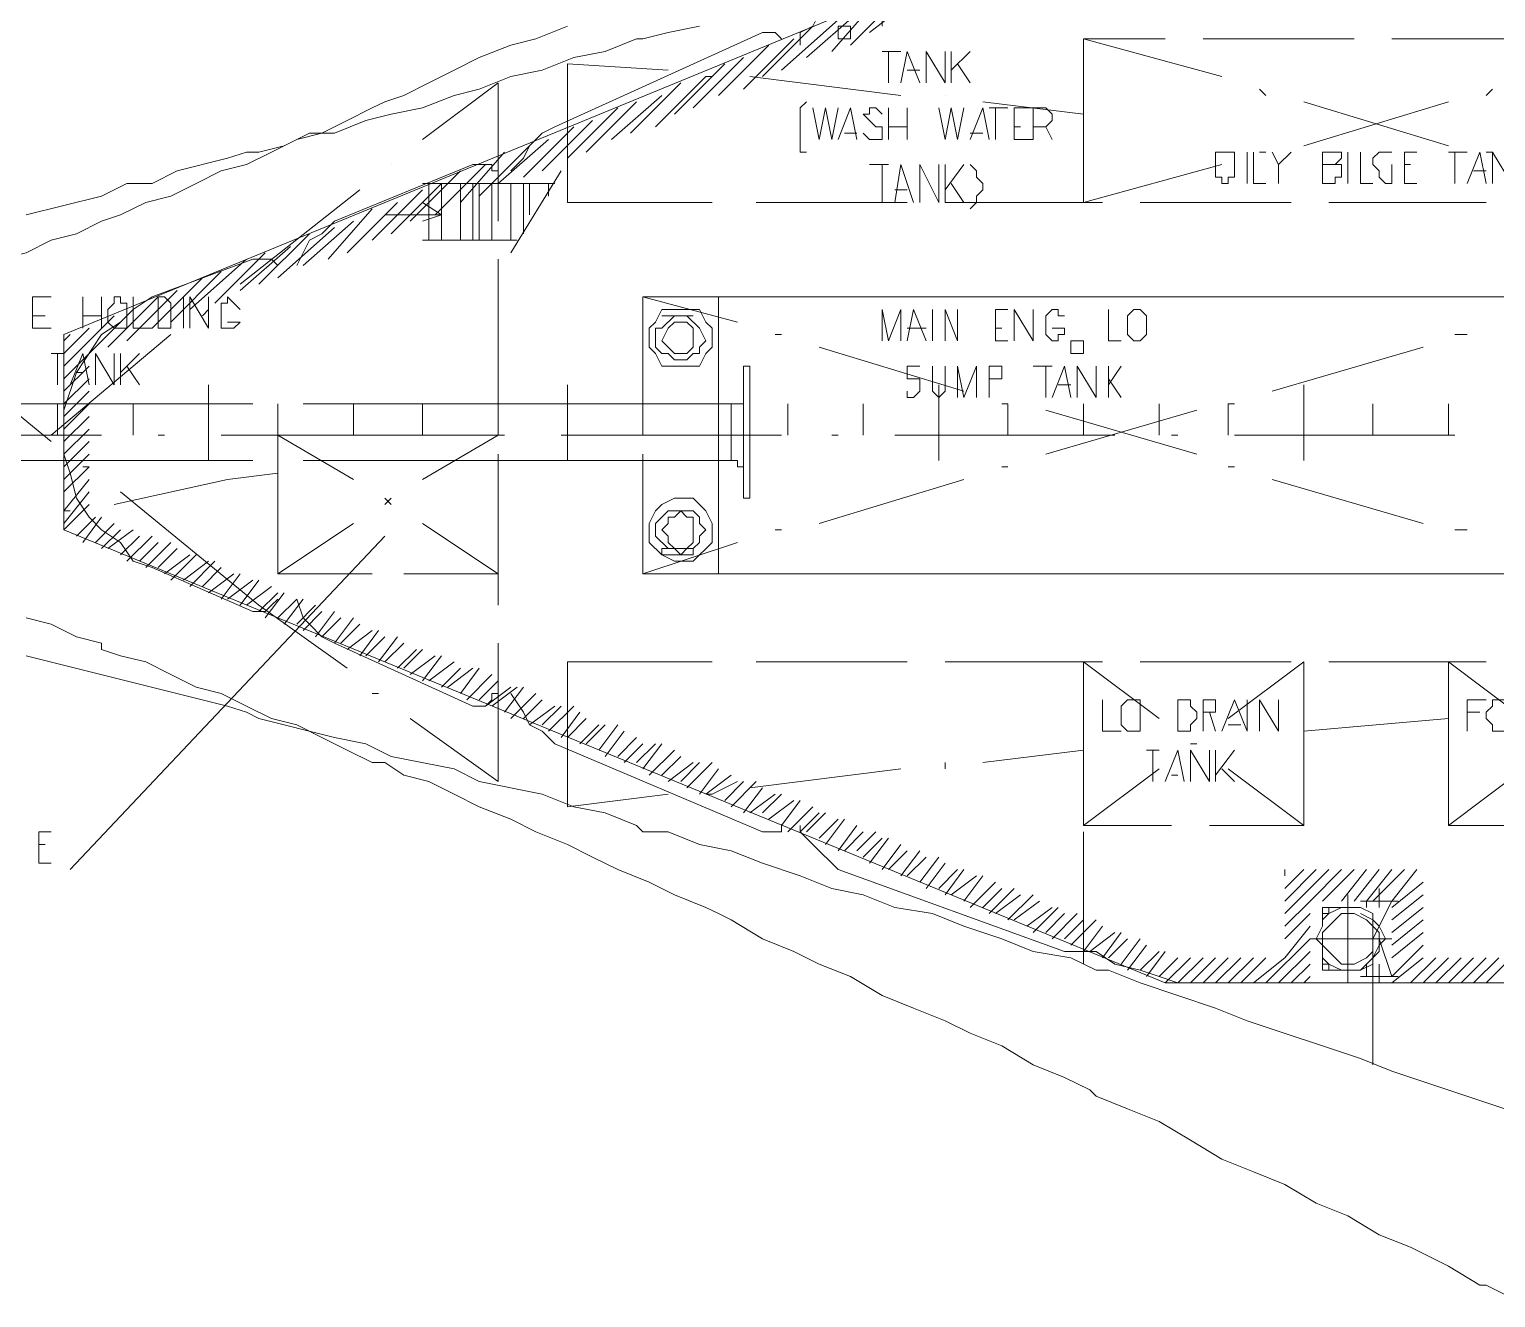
# Model space of a CAD drawing. Header units: millimetres. Extents: x -1005 to 291095, y 1156 to 46131.
# Drawn here: x 19623 to 35671, y 14173 to 28052 of the extents above; entities that cross this region are included whole.
import ezdxf

# ---------------------------------------------------------------- set-up
doc = ezdxf.new("R2010")
doc.units = ezdxf.units.MM
doc.layers.add('PDF_Geomertry', color=7, linetype='Continuous')

msp = doc.modelspace()

# ---------------------------------------------------------------- linework, layer by layer
at = {"layer": 'PDF_Geomertry', "lineweight": 5}
for points in [[(43144, 29670), (32055, 29670), (20002, 24711), (20002, 22576), (32055, 17617), (40734, 17617), (40734, 18443), (43144, 18443), (43144, 29670)], [(43144, 29670), (32055, 29670), (20002, 24711), (20002, 22576), (32055, 17617), (40734, 17617), (40734, 18443), (43144, 18443), (43144, 29670)], [(28474, 28086), (28474, 27948), (28612, 27948), (28612, 28086), (28474, 28086)], [(32675, 26708), (32606, 26708), (32606, 26433), (32675, 26433), (32675, 26364), (32744, 26364), (32744, 26433), (32813, 26433), (32813, 26708), (32675, 26708)], [(20553, 25124), (20553, 25055), (20484, 24987), (20484, 24849), (20553, 24780), (20691, 24780), (20691, 25055), (20622, 25055), (20622, 25124), (20553, 25124)], [(21035, 24780), (21035, 25124), (21104, 25124), (21173, 25055), (21173, 24780), (21035, 24780)], [(26752, 24367), (26545, 24367), (26477, 24504), (26408, 24573), (26408, 24780), (26477, 24849), (26545, 24987), (26959, 24987), (27028, 24849), (27096, 24780), (27096, 24573), (27028, 24504), (26959, 24367), (26752, 24367)], [(26752, 24436), (26683, 24436), (26614, 24504), (26545, 24504), (26477, 24573), (26477, 24780), (26545, 24780), (26683, 24918), (26821, 24918), (26959, 24780), (27028, 24642), (26959, 24573), (26959, 24504), (26890, 24504), (26821, 24436), (26752, 24436)], [(31711, 24987), (31642, 24918), (31642, 24711), (31711, 24642), (31780, 24642), (31849, 24711), (31849, 24918), (31780, 24987), (31711, 24987)], [(26752, 24504), (26683, 24504), (26545, 24642), (26614, 24780), (26683, 24849), (26821, 24849), (26890, 24780), (26890, 24573), (26821, 24504), (26752, 24504)], [(31022, 24642), (31022, 24504), (31160, 24504), (31160, 24642), (31022, 24642)], [(27441, 24367), (27510, 24367), (27510, 22920), (27441, 22920), (27441, 24367)], [(27165, 23953), (27165, 23609)], [(31987, 23953), (31987, 23609)], [(26752, 22920), (26683, 22920), (26545, 22851), (26477, 22783), (26408, 22645), (26408, 22438), (26545, 22300), (26683, 22232), (26890, 22232), (27096, 22438), (27096, 22645), (27028, 22783), (26890, 22920), (26752, 22920)], [(26752, 22783), (26614, 22783), (26477, 22645), (26477, 22507), (26614, 22369), (26683, 22369), (26752, 22300), (26821, 22369), (26890, 22369), (26959, 22438), (26959, 22507), (27028, 22576), (26959, 22645), (26959, 22714), (26890, 22783), (26752, 22783)], [(26752, 22783), (26683, 22714), (26614, 22714), (26614, 22645), (26545, 22576), (26614, 22507), (26614, 22438), (26683, 22369), (26821, 22369), (26890, 22438), (26890, 22714), (26821, 22714), (26752, 22783)], [(31642, 20716), (31573, 20647), (31573, 20441), (31642, 20372), (31780, 20372), (31780, 20716), (31642, 20716)], [(32193, 20372), (32193, 20716), (32331, 20716), (32331, 20647), (32400, 20579), (32400, 20510), (32331, 20441), (32331, 20372), (32193, 20372)], [(35706, 20716), (35637, 20716), (35637, 20647), (35568, 20579), (35568, 20510), (35637, 20441), (35637, 20372), (35775, 20372), (35775, 20716), (35706, 20716)], [(32400, 20234), (32331, 20234)], [(34191, 18512), (34604, 18512), (34191, 18512)], [(34053, 17755), (34191, 17755), (34328, 17824), (34328, 17892), (34397, 18030), (34466, 18099), (34397, 18237), (34328, 18306), (34328, 18375), (34191, 18443), (33984, 18443), (33846, 18375), (33777, 18306), (33777, 18237), (33708, 18099), (33777, 18030), (33777, 17892), (33846, 17824), (33984, 17755), (34053, 17755)], [(33846, 18375), (33846, 18443), (33777, 18443), (33777, 18375), (33846, 18375)], [(33846, 18443), (33777, 18443), (33846, 18443)], [(34053, 17824), (34122, 17824), (34259, 17892), (34328, 17961), (34328, 18237), (34259, 18306), (34122, 18375), (33984, 18375), (33777, 18168), (33777, 18030), (33984, 17824), (34053, 17824)], [(33846, 17755), (33846, 17824), (33777, 17824), (33777, 17755), (33846, 17755)], [(33846, 17755), (33846, 17824), (33777, 17824), (33777, 17755), (33846, 17755)], [(34191, 17686), (34604, 17686), (34191, 17686)]]:
    msp.add_lwpolyline(points, close=True, dxfattribs=at)
for points in [[(28061, 27879), (28061, 28017), (28198, 28086), (28267, 28224), (28405, 28293), (28474, 28361), (30953, 29257), (31091, 29326), (31298, 29326), (31504, 29395), (31780, 29532), (31987, 29601), (32193, 29601), (32469, 29670), (34328, 29670), (32469, 29670), (32193, 29326)], [(28405, 27810), (28887, 28361), (28956, 28430), (28956, 28086)], [(28612, 27879), (29163, 28430)], [(28818, 28017), (29438, 28499)], [(19589, 26020), (20415, 26226), (20691, 26364), (20966, 26364), (21242, 26502), (21793, 26640), (22000, 26708), (22137, 26708), (22413, 26777), (22688, 26915), (22964, 26915), (23308, 27053), (23584, 27122), (23928, 27191), (24272, 27328), (24548, 27397), (24892, 27535), (25237, 27604), (25581, 27742), (25925, 27810), (26270, 27948), (26339, 27948), (26614, 28017), (26959, 28086)], [(25512, 28086), (25168, 27948), (24892, 27879), (24548, 27742), (24272, 27604), (23997, 27466), (23722, 27328), (23515, 27259), (23377, 27191), (23102, 27053), (22826, 26915), (22551, 26846), (22275, 26708), (22000, 26571), (21724, 26502), (21449, 26364), (21173, 26226), (20898, 26157), (20622, 26020), (20415, 25951), (20415, 25951)], [(27647, 27535), (28198, 28086)], [(27854, 27604), (28474, 28155)], [(28130, 27742), (28680, 28224)], [(24892, 26502), (25030, 26640), (25099, 26777), (25237, 26915), (25375, 26984), (27647, 28017), (27785, 28017), (27854, 27948)], [(27441, 27397), (27992, 27948)], [(32055, 27948), (31160, 27948), (31160, 26157), (32675, 26571)], [(31160, 27948), (32675, 27535)], [(32469, 27948), (34122, 27948)], [(34535, 27948), (36257, 27948)], [(27165, 27328), (27716, 27879)], [(28956, 27810), (29163, 27810)], [(29025, 27810), (29025, 27466)], [(29163, 27466), (29232, 27810), (29369, 27466)], [(29438, 27466), (29438, 27810), (29645, 27466), (29645, 27810)], [(29714, 27810), (29714, 27466)], [(29920, 27810), (29714, 27604)], [(26614, 27604), (25512, 27673), (25512, 26157), (27096, 26157)], [(26683, 27122), (27234, 27673)], [(26890, 27191), (27441, 27742)], [(29232, 27604), (29369, 27604)], [(29782, 27673), (29920, 27466)], [(23928, 26846), (24755, 27466), (24755, 25951)], [(26201, 26915), (26752, 27466)], [(27096, 27535), (27028, 27535), (26477, 26984)], [(29163, 27328), (27510, 27535)], [(25994, 26846), (26545, 27328)], [(29645, 27328), (29645, 27328)], [(33088, 27397), (33157, 27328)], [(35568, 27328), (35637, 27397)], [(25512, 26640), (26063, 27191)], [(25719, 26708), (26270, 27259)], [(28130, 27259), (28061, 27191), (28061, 26708), (28130, 26708)], [(28198, 27191), (28267, 26846), (28336, 27191), (28405, 26846), (28474, 27191)], [(28474, 26846), (28612, 27191), (28680, 26846)], [(28956, 27122), (28887, 27191), (28818, 27191), (28818, 27122), (28749, 27122), (28887, 26984), (28956, 26984), (28956, 26846), (28818, 26846), (28749, 26915)], [(29025, 27191), (29025, 26846)], [(29232, 27191), (29232, 26846)], [(29576, 27191), (29645, 26846), (29714, 27191), (29782, 26846), (29851, 27191)], [(29920, 26846), (30058, 27191), (30127, 26846)], [(31160, 27122), (30058, 27259)], [(30127, 27191), (30333, 27191)], [(30196, 27191), (30196, 26846)], [(30609, 26984), (30747, 26984), (30816, 27053), (30816, 27122), (30747, 27191), (30609, 27191), (30609, 26846), (30402, 26846), (30402, 27191), (30609, 27191)], [(33571, 27259), (35155, 26777)], [(33571, 26777), (35155, 27259)], [(25030, 26433), (25581, 26984)], [(25237, 26502), (25788, 27053)], [(29025, 26984), (29232, 26984)], [(30402, 26984), (30471, 26984)], [(30747, 26984), (30816, 26846)], [(24755, 26364), (25306, 26846)], [(28543, 26915), (28680, 26915)], [(29920, 26915), (30058, 26915)], [(24341, 26157), (24823, 26708)], [(24548, 26226), (25099, 26777)], [(32951, 26708), (32951, 26364)], [(33020, 26708), (33020, 26364), (33157, 26364)], [(33088, 26708), (33157, 26708)], [(33226, 26708), (33295, 26571), (33295, 26364)], [(33433, 26708), (33295, 26571)], [(33915, 26571), (33984, 26571), (33984, 26433), (33915, 26433), (33915, 26364), (33777, 26364), (33777, 26708), (33984, 26708), (33984, 26640), (33915, 26571), (33777, 26571)], [(34053, 26708), (34053, 26364)], [(34191, 26708), (34191, 26364), (34328, 26364)], [(34535, 26708), (34397, 26708), (34328, 26640), (34328, 26571), (34397, 26502), (34397, 26433), (34466, 26364), (34535, 26364), (34535, 26571)], [(34810, 26364), (34673, 26364), (34673, 26708), (34810, 26708)], [(35155, 26708), (35361, 26708)], [(35224, 26708), (35224, 26364)], [(35361, 26364), (35499, 26708), (35568, 26364)], [(35568, 26708), (35637, 26708)], [(35637, 26364), (35637, 26708), (35844, 26364), (35844, 26708)], [(22551, 25469), (22619, 25606), (22688, 25744), (22826, 25813), (22964, 25951), (24479, 26571), (24686, 26571), (24686, 26502), (24755, 26502)], [(23584, 26571), (23584, 26571)], [(23790, 25951), (24341, 26502)], [(24066, 26020), (24617, 26571)], [(24892, 25606), (25443, 26502)], [(28818, 26571), (29025, 26571)], [(28956, 26571), (28956, 26157)], [(29094, 26157), (29163, 26571), (29300, 26157)], [(29369, 26157), (29369, 26571), (29576, 26157), (29576, 26571)], [(29645, 26571), (29645, 26157), (31367, 26157)], [(29851, 26571), (29645, 26295)], [(29920, 26571), (29989, 26502), (29989, 26433), (30058, 26364), (30058, 26295), (29989, 26226), (29989, 26157), (29920, 26089)], [(34673, 26571), (34741, 26571)], [(35430, 26502), (35568, 26502)], [(24135, 25744), (24135, 26364), (23584, 25813)], [(23928, 26364), (25375, 26364)], [(23997, 25744), (23997, 26364)], [(24341, 25744), (24341, 26364)], [(24479, 25744), (24479, 26364)], [(24548, 25744), (24548, 26364)], [(24686, 25744), (24686, 26364)], [(24892, 25744), (24892, 26364)], [(25030, 25813), (25030, 26364)], [(25099, 26020), (25099, 26364)], [(25306, 26226), (25306, 26364)], [(29714, 26364), (29851, 26157)], [(21931, 25262), (23239, 26295)], [(23377, 25744), (23928, 26295)], [(29094, 26295), (29232, 26295)], [(22895, 25538), (23377, 26089)], [(23102, 25606), (23653, 26157)], [(23515, 26020), (24135, 26020), (23928, 26157)], [(24135, 26020), (23928, 25951)], [(35912, 26157), (37565, 26157), (37565, 25124), (27165, 25124), (27165, 22094), (37565, 22094), (37565, 25124)], [(27578, 26157), (29232, 26157)], [(31780, 26157), (33433, 26157)], [(33846, 26157), (35568, 26157)], [(20415, 25951), (20140, 25813), (19864, 25744), (19589, 25606), (19313, 25538), (19038, 25400), (18831, 25331), (18556, 25193), (18280, 25124), (18074, 24987), (18005, 24987), (17798, 24918), (17523, 24780), (17247, 24711), (17041, 24573), (16765, 24504), (16765, 24504)], [(22344, 25331), (22964, 25882)], [(22619, 25469), (23170, 25951)], [(22137, 25262), (22688, 25813)], [(23928, 25744), (24961, 25744)], [(22344, 25469), (22275, 25538), (22206, 25538), (22137, 25538), (22069, 25538), (20966, 25124), (20760, 24987), (20622, 24849), (20415, 24711), (20140, 24298), (20002, 23885), (20002, 23609), (20002, 23402), (20071, 23196), (20140, 22920), (20278, 22714), (20415, 22576), (20622, 22438), (20760, 22232), (20966, 22163), (22069, 21681), (22137, 21681), (22206, 21681), (22275, 21749), (22344, 21818), (22344, 21818)], [(21380, 24987), (22000, 25538)], [(21655, 25055), (22206, 25606)], [(21931, 25193), (22482, 25675)], [(24755, 25538), (24755, 23816)], [(21173, 24849), (21724, 25400)], [(20760, 25124), (20760, 24780), (20966, 24780), (21517, 25331)], [(19864, 24780), (19658, 24780), (19658, 25124), (19864, 25124)], [(20209, 25124), (20209, 24780)], [(20415, 25124), (20415, 24780)], [(20484, 24573), (21035, 25124)], [(20691, 24642), (21242, 25193)], [(21311, 25124), (21311, 24780)], [(21380, 24780), (21380, 25124), (21586, 24780), (21586, 25124)], [(21931, 24987), (21793, 25124), (21793, 25055), (21724, 25055), (21724, 24780), (21862, 24780), (21931, 24849), (21793, 24849)], [(27372, 24849), (26339, 25124), (27165, 25124)], [(26339, 25124), (26339, 23816)], [(19658, 24918), (19796, 24918)], [(20002, 24229), (20760, 24987)], [(20002, 24367), (20553, 24918)], [(20209, 24918), (20415, 24918)], [(21517, 24918), (21586, 24987)], [(26683, 24918), (26545, 24918), (26890, 24918), (26821, 24918)], [(28956, 24642), (28956, 24987), (29025, 24642), (29163, 24987), (29163, 24642)], [(29232, 24642), (29300, 24987), (29438, 24642)], [(29507, 24987), (29507, 24642)], [(29645, 24642), (29645, 24987), (29782, 24642), (29782, 24987)], [(30333, 24642), (30196, 24642), (30196, 24987), (30333, 24987)], [(30402, 24642), (30402, 24987), (30609, 24642), (30609, 24987)], [(30953, 24918), (30885, 24918), (30885, 24987), (30816, 24987), (30747, 24918), (30747, 24711), (30816, 24642), (30885, 24642), (30885, 24711), (30953, 24711), (30953, 24780), (30816, 24780)], [(31435, 24987), (31435, 24642), (31573, 24642)], [(18349, 24780), (19864, 23540)], [(19864, 24504), (20002, 24504), (20278, 24780)], [(29232, 24780), (29438, 24780)], [(30196, 24780), (30265, 24780)], [(19864, 23609), (21173, 24711)], [(20002, 24642), (20071, 24711)], [(27854, 24711), (27785, 24711)], [(29851, 24091), (28267, 24573)], [(33226, 24091), (34879, 24573)], [(35224, 24711), (35361, 24711)], [(19933, 24504), (19933, 24160)], [(20071, 24160), (20209, 24504), (20278, 24160)], [(20347, 24160), (20347, 24504), (20553, 24160), (20553, 24504)], [(20622, 24504), (20622, 24160)], [(20829, 24504), (20622, 24298)], [(20002, 24091), (20278, 24367)], [(20140, 24298), (20209, 24298)], [(20691, 24367), (20829, 24160)], [(29369, 24367), (29232, 24367), (29232, 24229), (29369, 24229), (29369, 24091), (29300, 24022), (29232, 24022), (29232, 24091)], [(29507, 24367), (29507, 24091), (29576, 24022), (29645, 24091), (29645, 24367)], [(29782, 24022), (29782, 24367), (29851, 24022), (29989, 24367), (29989, 24022)], [(30127, 24022), (30127, 24367), (30265, 24367), (30265, 24229), (30127, 24229)], [(30609, 24367), (30816, 24367)], [(30747, 24367), (30747, 24022)], [(30816, 24022), (30953, 24367), (31022, 24022)], [(31091, 24022), (31091, 24367), (31298, 24022), (31298, 24367)], [(31435, 24367), (31435, 24022)], [(31573, 24367), (31435, 24160)], [(20002, 23953), (20278, 24229)], [(20002, 23816), (20278, 24091)], [(21586, 23334), (21586, 24160)], [(25512, 23334), (25512, 24160)], [(29576, 23334), (29576, 24160)], [(30885, 24160), (31022, 24160)], [(31435, 24229), (31573, 24022)], [(33571, 23334), (33571, 24160)], [(22069, 23953), (18900, 23953), (18900, 23334), (22069, 23334)], [(19933, 23609), (19933, 23953)], [(20002, 23678), (20278, 23953)], [(20760, 23609), (20760, 23953)], [(23170, 23127), (22344, 23609), (22344, 23953)], [(27441, 23953), (27372, 23953), (27303, 23953), (27303, 23334), (22619, 23334)], [(27303, 23953), (22619, 23953)], [(23170, 23609), (23170, 23953)], [(23928, 23609), (23928, 23953)], [(24755, 23609), (24755, 23953)], [(26339, 23609), (26339, 23953)], [(27923, 23609), (27923, 23953)], [(28749, 23609), (28749, 23953)], [(30333, 23609), (30333, 23953), (30265, 23953)], [(31160, 23609), (31160, 23953)], [(32744, 23609), (32744, 23953), (32813, 23953)], [(34328, 23609), (34328, 23953)], [(35155, 23609), (35155, 23953)], [(20002, 23540), (20278, 23816)], [(32400, 23402), (30747, 23885)], [(30747, 23402), (32400, 23885)], [(18005, 23609), (20415, 23609)], [(20002, 23402), (20278, 23678)], [(21035, 23609), (21104, 23609)], [(21724, 23609), (24135, 23609)], [(23377, 22094), (22344, 22094), (22344, 23609), (23377, 23609)], [(23722, 23609), (24755, 23609), (23928, 23127)], [(24686, 23609), (24823, 23609)], [(25443, 23609), (27854, 23609)], [(28405, 23609), (28474, 23609)], [(29094, 23609), (31504, 23609)], [(32124, 23609), (32193, 23609)], [(32813, 23609), (35224, 23609)], [(20002, 23265), (20278, 23540)], [(20002, 23127), (20278, 23402)], [(24755, 23402), (24755, 21749)], [(26339, 23402), (26339, 22094)], [(27441, 23265), (27372, 23265), (27372, 23334), (27303, 23334)], [(20209, 23265), (20278, 23265), (20002, 22989)], [(20071, 22783), (20002, 22783), (20278, 23127)], [(22344, 23196), (21793, 23127), (20553, 22851)], [(28267, 22645), (29851, 23127)], [(30265, 23265), (30333, 23265)], [(32813, 23265), (32744, 23265)], [(34879, 22645), (33226, 23127)], [(20002, 22645), (20278, 22989)], [(20622, 22989), (22137, 21749), (23102, 21061)], [(20002, 22576), (20278, 22851)], [(23584, 22851), (23515, 22920)], [(23515, 22851), (23584, 22920)], [(20140, 22507), (20347, 22714)], [(20209, 22438), (20415, 22714)], [(20347, 22438), (20553, 22645)], [(22344, 22094), (23170, 22645)], [(23722, 22094), (24755, 22094), (23928, 22645)], [(20071, 18857), (23515, 22507)], [(20415, 22369), (20622, 22576)], [(20484, 22369), (20760, 22576)], [(20622, 22300), (20829, 22507)], [(20691, 22232), (20966, 22507)], [(27785, 22576), (27854, 22576)], [(35361, 22576), (35224, 22576)], [(20829, 22232), (21035, 22438)], [(20898, 22163), (21173, 22438)], [(21035, 22163), (21242, 22369)], [(27165, 22094), (26339, 22094), (27372, 22438)], [(26683, 22369), (26545, 22369), (26545, 22300), (26890, 22300), (26890, 22369), (26821, 22369)], [(21104, 22094), (21380, 22300)], [(21173, 22025), (21449, 22300)], [(21311, 22025), (21586, 22232)], [(21380, 21956), (21655, 22232)], [(21517, 21956), (21724, 22163)], [(21586, 21887), (21862, 22094)], [(21724, 21818), (21931, 22094)], [(21793, 21818), (22069, 22025)], [(21931, 21749), (22137, 22025)], [(22000, 21749), (22275, 21956)], [(22137, 21681), (22344, 21887)], [(22206, 21612), (22413, 21887)], [(22344, 21612), (22551, 21818), (22619, 21612), (22688, 21543), (22826, 21405), (22964, 21336), (24479, 20647), (24548, 20647), (24617, 20647), (24686, 20716), (24686, 20785), (24755, 20785)], [(22413, 21543), (22619, 21818)], [(22551, 21543), (22757, 21749)], [(22619, 21474), (22826, 21681)], [(22757, 21405), (22964, 21681)], [(35844, 14173), (35568, 14311), (35499, 14311), (35155, 14518), (34741, 14724), (34397, 14862), (34053, 15069), (33708, 15206), (33364, 15413), (33020, 15551), (32675, 15688), (32331, 15895), (31987, 16102), (31642, 16239), (31298, 16377), (31229, 16446), (30953, 16584), (30609, 16722), (30265, 16928), (29920, 17066), (29645, 17204), (29300, 17341), (28956, 17479), (28612, 17686), (28267, 17824), (27992, 17961), (27647, 18099), (27303, 18306), (27165, 18375), (27028, 18443), (26683, 18581), (26408, 18719), (26063, 18857), (25788, 18994), (25512, 19132), (25168, 19270), (24892, 19408), (24548, 19545), (24272, 19683), (23997, 19821), (23722, 19890), (23515, 20028), (23377, 20028), (23102, 20165), (22826, 20303), (22551, 20441), (22275, 20510), (22000, 20647), (21724, 20785), (21449, 20854), (21173, 20992), (20898, 21130), (20622, 21198), (20415, 21267), (20415, 21336), (20140, 21405), (19864, 21543), (19589, 21612)], [(22826, 21405), (23033, 21612)], [(22964, 21336), (23170, 21612)], [(23033, 21336), (23239, 21543)], [(23102, 21267), (23377, 21474)], [(23239, 21198), (23446, 21474)], [(23308, 21198), (23515, 21405)], [(23446, 21130), (23653, 21405)], [(36188, 16102), (34535, 16653), (34191, 16790), (32951, 17204), (32606, 17341), (31780, 17617), (31435, 17755), (31298, 17755), (31022, 17892), (30609, 17961), (30265, 18099), (29851, 18237), (29507, 18375), (29094, 18443), (28749, 18581), (28405, 18650), (28061, 18788), (27647, 18926), (27303, 19063), (26959, 19132), (26614, 19270), (26339, 19270), (26270, 19339), (25925, 19477), (25581, 19545), (25237, 19683), (24548, 19821), (24272, 19959), (23584, 20096), (23308, 20234), (22964, 20303), (22137, 20510), (22000, 20579), (21793, 20647), (19589, 21198)], [(23515, 21130), (23722, 21336)], [(23653, 21061), (23859, 21267)], [(23722, 21061), (23928, 21267)], [(24755, 21336), (24755, 19821), (23790, 20510)], [(23790, 20992), (24066, 21198)], [(23928, 20923), (24135, 21198)], [(23997, 20923), (24272, 21130)], [(24135, 20854), (24341, 21061)], [(24204, 20854), (24479, 21061)], [(24341, 20785), (24548, 21061)], [(26614, 19683), (25512, 19545), (25512, 21130), (27096, 21130)], [(27578, 21130), (29232, 21130)], [(29645, 21130), (31367, 21130)], [(31987, 19959), (31160, 19339), (31160, 21130), (31987, 20510)], [(31780, 21130), (33433, 21130)], [(32744, 19959), (33571, 19339), (33571, 21130), (32744, 20510)], [(33846, 21130), (35568, 21130)], [(36119, 19339), (35155, 19339), (35155, 21130), (35981, 20510)], [(24410, 20716), (24686, 20992)], [(24548, 20716), (24755, 20923)], [(23377, 20785), (23446, 20785)], [(24617, 20647), (24892, 20854)], [(24686, 20647), (24961, 20854)], [(24823, 20579), (25030, 20854)], [(24892, 20785), (25030, 20579), (25099, 20441), (25237, 20372), (25375, 20234), (27647, 19270), (27785, 19270), (27854, 19270), (27854, 19339), (28061, 19614)], [(24892, 20510), (25168, 20785)], [(25030, 20510), (25237, 20716)], [(31367, 20716), (31367, 20372), (31573, 20372)], [(32469, 20372), (32469, 20716), (32606, 20716), (32606, 20579), (32469, 20579)], [(32675, 20372), (32813, 20716), (32951, 20372), (32951, 20716)], [(33088, 20372), (33088, 20716), (33295, 20372), (33295, 20716)], [(35361, 20372), (35361, 20716), (35568, 20716)], [(25099, 20441), (25375, 20647)], [(25237, 20441), (25443, 20647)], [(25306, 20372), (25581, 20647)], [(25443, 20303), (25650, 20579)], [(32538, 20579), (32606, 20372)], [(35361, 20579), (35499, 20579)], [(25512, 20303), (25719, 20510)], [(25650, 20234), (25857, 20441)], [(25719, 20234), (25925, 20441)], [(25857, 20165), (26063, 20441)], [(32744, 20441), (32882, 20441)], [(35155, 20510), (33571, 20372)], [(25925, 20096), (26132, 20372)], [(26063, 20096), (26270, 20303)], [(26132, 20028), (26339, 20234)], [(26270, 20028), (26477, 20234)], [(26339, 19959), (26545, 20234)], [(26408, 19890), (26683, 20165)], [(26545, 19890), (26752, 20096)], [(31160, 20165), (30058, 20028)], [(31849, 20165), (31987, 20165)], [(31918, 20165), (31918, 19821)], [(32055, 19821), (32193, 20165), (32262, 19821)], [(32331, 19821), (32331, 20165), (32538, 19821), (32538, 20165)], [(32606, 20165), (32606, 19821)], [(32813, 20165), (32606, 19890)], [(26614, 19821), (26890, 20028)], [(26752, 19821), (26959, 20028)], [(26821, 19752), (27096, 20028)], [(26959, 19683), (27165, 19959)], [(29163, 19959), (27510, 19752)], [(29645, 20028), (29645, 19959)], [(32675, 19959), (32813, 19821)], [(35155, 19339), (35981, 19959)], [(27372, 19821), (27096, 19683), (27028, 19683), (27303, 19890)], [(27234, 19614), (27441, 19821)], [(27303, 19545), (27578, 19821)], [(27441, 19477), (27647, 19752)], [(32124, 19890), (32193, 19890)], [(27510, 19477), (27785, 19683)], [(27647, 19477), (27854, 19683)], [(27716, 19408), (27992, 19614)], [(27923, 19270), (28198, 19545)], [(28061, 19270), (28267, 19477)], [(28130, 19270), (28336, 19477)], [(19864, 18926), (19727, 18926), (19727, 19270), (19864, 19270)], [(28061, 19339), (28061, 19270), (28198, 19132), (28267, 19063), (28405, 18926), (28474, 18857), (30953, 17961), (31091, 17961), (31298, 17961), (31504, 17824), (31780, 17755), (31987, 17686), (32193, 17617), (32469, 17617), (34328, 17617)], [(28267, 19201), (28474, 19408)], [(28336, 19132), (28543, 19408)], [(28474, 19063), (28680, 19339)], [(28543, 19063), (28749, 19270)], [(28680, 19063), (28887, 19270)], [(31160, 19339), (32124, 19339)], [(31160, 19270), (31160, 17824)], [(32538, 19339), (33571, 19339)], [(19727, 19132), (19796, 19132)], [(28749, 18994), (28956, 19201)], [(28818, 18926), (29025, 19201)], [(28956, 18857), (29163, 19132)], [(29025, 18857), (29232, 19063)], [(29163, 18788), (29369, 19063)], [(29232, 18788), (29438, 18994)], [(29369, 18719), (29576, 18994)], [(29438, 18650), (29645, 18926)], [(29576, 18650), (29782, 18857)], [(29645, 18581), (29851, 18857)], [(29714, 18581), (29989, 18788)], [(29851, 18512), (30058, 18788)], [(33364, 18788), (33364, 18857)], [(33364, 18650), (33571, 18857)], [(33364, 18512), (33708, 18857)], [(33364, 18375), (33846, 18857)], [(33364, 18237), (33640, 18512), (33984, 18857)], [(33777, 18512), (34122, 18857)], [(33984, 18512), (34259, 18857)], [(34122, 18512), (34397, 18857)], [(34535, 18857), (34259, 18512), (34259, 18443)], [(34810, 18857), (34535, 18512), (34328, 18099)], [(34328, 18512), (34673, 18857)], [(29920, 18443), (30196, 18719)], [(30058, 18443), (30265, 18650)], [(30127, 18375), (30402, 18650)], [(34397, 18650), (34397, 18443)], [(34535, 18443), (34879, 18719)], [(30196, 18375), (30471, 18581)], [(30333, 18306), (30609, 18581)], [(30402, 18306), (30678, 18512)], [(34053, 18581), (34053, 17617)], [(34535, 18306), (34879, 18581)], [(30540, 18237), (30816, 18443)], [(30609, 18168), (30885, 18443)], [(30747, 18168), (30953, 18375)], [(30816, 18099), (31091, 18375)], [(30953, 18099), (31160, 18306)], [(31022, 18030), (31298, 18306)], [(33364, 18099), (33640, 18375)], [(33777, 18443), (33777, 18306)], [(33846, 18443), (33984, 18443)], [(34191, 17755), (34397, 17961), (34397, 18168), (34328, 18237), (34328, 18306), (34191, 18375)], [(34535, 18168), (34879, 18443)], [(34535, 18030), (34879, 18306)], [(31160, 17961), (31367, 18237)], [(31229, 17961), (31504, 18168)], [(31367, 17892), (31573, 18168)], [(33020, 17617), (33364, 17892), (33640, 18237)], [(34328, 16722), (34328, 18237)], [(34535, 17892), (34879, 18168)], [(31435, 17892), (31642, 18099)], [(31573, 17824), (31780, 18099)], [(31642, 17755), (31849, 18030)], [(34535, 18099), (33640, 18099), (33157, 17617)], [(34397, 18099), (34535, 17686), (34879, 18030)], [(36946, 18099), (36050, 18099), (35568, 17617)], [(31780, 17755), (31987, 17961)], [(31849, 17686), (32055, 17961)], [(31987, 17686), (32193, 17892)], [(32055, 17617), (32331, 17892)], [(32193, 17617), (32469, 17892)], [(32331, 17617), (32606, 17892)], [(32469, 17617), (32744, 17892)], [(32606, 17617), (32882, 17892)], [(32744, 17617), (33020, 17892)], [(32882, 17617), (33157, 17892)], [(33295, 17617), (33640, 17961)], [(33433, 17617), (33640, 17824)], [(33777, 17824), (33777, 17892)], [(34259, 17686), (34259, 17824)], [(34397, 17824), (34397, 17617)], [(34535, 17617), (34879, 17892)], [(34741, 17617), (35017, 17892)], [(34810, 17617), (34879, 17617), (35155, 17892)], [(35017, 17617), (35293, 17892)], [(35155, 17617), (35430, 17892)], [(35568, 17892), (35293, 17617), (35361, 17617)], [(35430, 17617), (35706, 17892)], [(33571, 17617), (33640, 17686)], [(33846, 17755), (33984, 17755)]]:
    msp.add_lwpolyline(points, dxfattribs=at)

doc.saveas('drawing.dxf')
